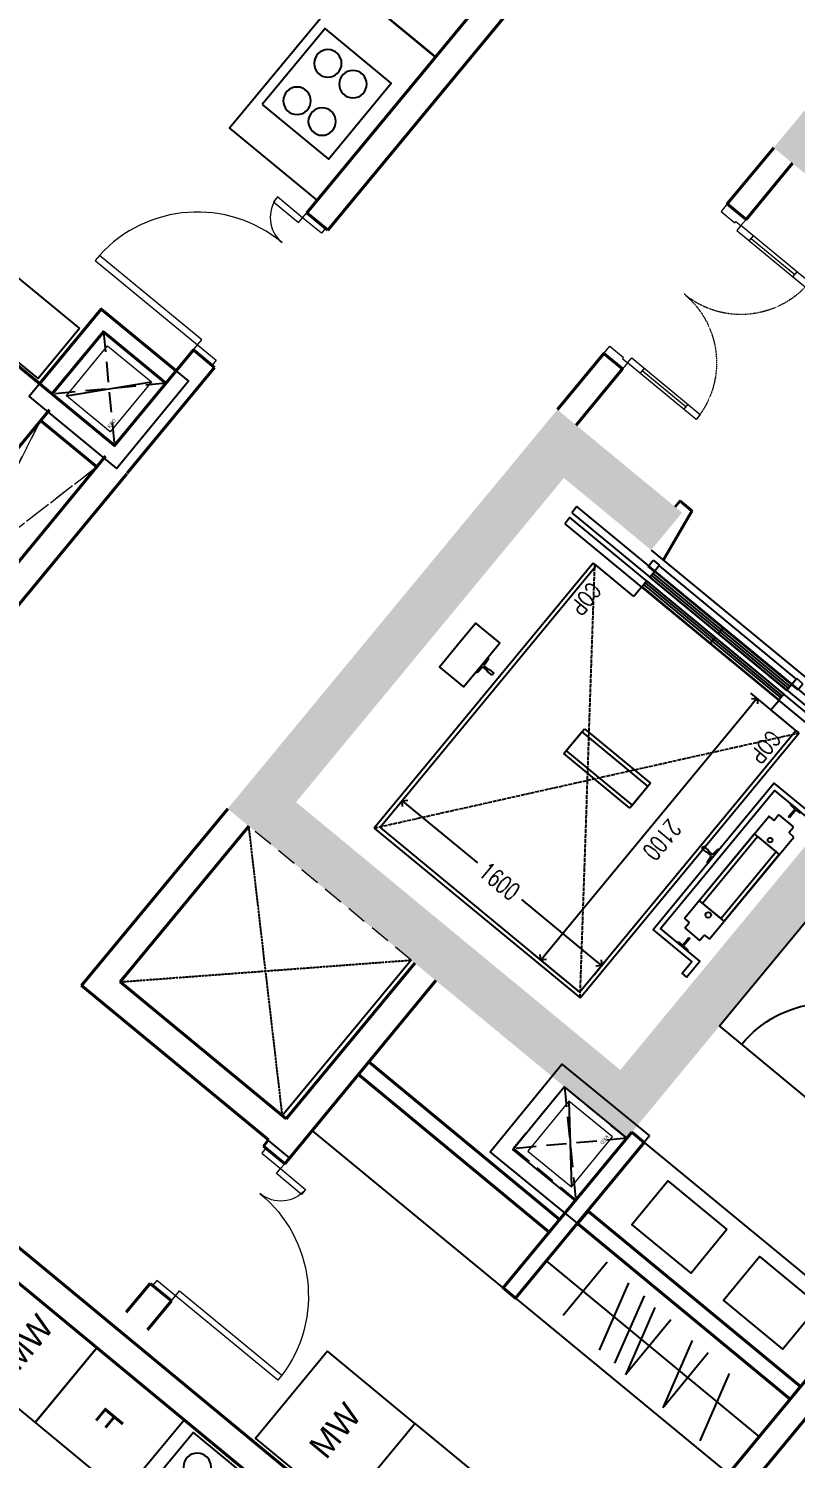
# Model space of a CAD drawing. Header units: millimetres. Extents: x -361654186 to 361255443, y -278569811 to 278836587.
# Drawn here: x -85416 to -80677, y 122684 to 131525 of the extents above; entities that cross this region are included whole.
import ezdxf
from ezdxf.enums import TextEntityAlignment as Align
from ezdxf.xclip import XClip

# ---------------------------------------------------------------- set-up
doc = ezdxf.new("R2010")
doc.units = ezdxf.units.MM
doc.header["$MEASUREMENT"] = 0
doc.header["$XCLIPFRAME"] = 0
for name, pattern in [('ACAD_ISO02W100', [15, 12, -3]), ('HIDDEN', [0.375, 0.25, -0.125]), ('HIDDEN2', [0.1875, 0.125, -0.0625])]:
    doc.linetypes.add(name, pattern=pattern)
for name, color, linetype in [('A-ANNO-DIMS', 50, 'Continuous'), ('A-FLOR-STRS', 1, 'Continuous'), ('A-FURNITURE', 251, 'Continuous'), ('A-UNIT', 1, 'Continuous'), ('ccu12-Hatch', 250, 'Continuous'), ('KT-Khuat', 9, 'HIDDEN'), ('KT-Net manh', 139, 'Continuous'), ('KT-Noi that', 32, 'Continuous'), ('KT-Tuong', 1, 'Continuous'), ('MEP-M-DUCT-15', 6, 'Continuous'), ('MEP-M-DUCT-25', 7, 'Continuous'), ('SPE-MEP-General', 170, 'Continuous'), ('trục hút mùi', 21, 'Continuous')]:
    doc.layers.add(name, color=color, linetype=linetype)
for name, color, linetype, lineweight in [('CUA', 37, 'Continuous', 13), ('KT-lomo nuoc', 3, 'HIDDEN', 5), ('KT-Net cat', 1, 'Continuous', 40), ('KT-Net cua', 87, 'Continuous', 9), ('SPE-MEP-HVAC', 140, 'Continuous', 0), ('SPE-MEP-M-WALL OPENING', 81, 'Continuous', 0)]:
    doc.layers.add(name, color=color, linetype=linetype, lineweight=lineweight)
doc.styles.add('220126_HDN_HBA typical plan$0$210902_YS plan 330pm ver13$0$01 Level 1$0$CENTURY GOTHIC', font='GOTHIC.TTF')
doc.styles.add('ROMANS', font='ROMANS.SHX')
doc.styles.get("Standard").update_dxf_attribs({"font": 'arial.ttf'})
doc.styles.add('xref.N.Cot vach tang N2$0$DIM', font='vnsimli.shx', dxfattribs={"width": 0.7})
doc.dimstyles.new('xref.N.Cot vach tang N2$0$CCU 1-100 A1', dxfattribs={"dimscale": 100, "dimtxt": 2.2, "dimasz": 1, "dimexe": 1, "dimexo": 0, "dimgap": 1, "dimtad": 1, "dimdec": 0, "dimdsep": 46, "dimtxsty": 'xref.N.Cot vach tang N2$0$DIM', "dimblk1": 'xref.N.Cot vach tang N2$0$_ARCHTICK', "dimblk2": 'xref.N.Cot vach tang N2$0$_ARCHTICK', "dimsah": 1, "dimcen": 0, "dimdle": 1, "dimclrd": 256, "dimclre": 256, "dimclrt": 31, "dimadec": 0, "dimazin": 0, "dimtfac": 1, "dimtdec": 0, "dimtix": 1, "dimtmove": 2, "dimatfit": 3, "dimldrblk": 'xref.N.Cot vach tang N2$0$_ARCHTICK', "dimfxl": 8, "dimtolj": 1, "dimarcsym": 0})

# ---------------------------------------------------------------- blocks, each defined once
blk = doc.blocks.new('*U106')
at = {"color": 0}
for points in [[(-1100, -150), (-1100, 0), (-1060, 0), (-1060, -150)], [(-40, -150), (-40, 0), (0, 0), (0, -150)], [(-1020, -150), (-1060, -150), (-1060, -351), (-1020, -351)], [(-40, -150), (-80, -150), (-80, -970), (-40, -970)]]:
    blk.add_lwpolyline(points, close=True, dxfattribs=at)
for centre, radius, start, end in [((-1060.5, -150.4), 200.5, 270.15391, 0.05069), ((-41.5, -152.4), 818.5, 179.8292, 267.30661)]:
    blk.add_arc(centre, radius, start, end, dxfattribs=at)
blk = doc.blocks.new('Condo-1BR')
at = {"layer": 'A-FURNITURE'}
for points in [[(2149.5, -169.3), (3298.7, -169.3), (3298.7, -869.3), (2149.5, -869.3)], [(3298.7, -169.5), (4098.7, -169.5), (4098.7, -965.7), (3298.7, -965.7)], [(2390.5, -806.4), (2390.5, -276.4), (3000.5, -276.4), (3000.5, -806.4)], [(603, -796.3), (203, -796.3), (200.3, -2905), (600.3, -2905)]]:
    blk.add_lwpolyline(points, close=True, dxfattribs=at)
for centre in [(2545.1, -455.1, 0.1), (2845.1, -455.1, 0.1), (2545.5, -656.4, 0.1), (2845.5, -656.4, 0.1)]:
    blk.add_circle(centre, 85, dxfattribs=at)
at = {"layer": 'KT-Net cat'}
for p, q in [((950.3, 0.6), (101.3, 1.5)), ((950.3, 0.6), (950.3, -169.3)), ((2050.1, 0.6, 0), (6398.9, 0.4, 0)), ((2050.1, -169.4, 0), (2050.1, 0.6)), ((2050.1, -169.4, 0), (4098.7, -169.5, 0))]:
    blk.add_line(p, q, dxfattribs=at)
at = {"layer": 'KT-Net cat', "elevation": 0}
blk.add_lwpolyline([(182.6, -10099.3), (182.4, -169.3), (950.3, -169.3)], dxfattribs=at)
at = {"layer": 'KT-Net cua', "xscale": -1}
blk.add_blockref('*U106', (950.3, -19.3), dxfattribs=at)
blk = doc.blocks.new('*U360')
at = {"layer": 'KT-lomo nuoc', "ltscale": 500}
for p, q in [((286.5, 347), (1549.8, -1279.9)), ((1836.4, -932.9), (0, 0))]:
    blk.add_line(p, q, dxfattribs=at)
blk.add_lwpolyline([(286.5, 347), (1836.4, -932.9), (1549.8, -1279.9), (0, 0)], close=True, dxfattribs=at)
blk = doc.blocks.new('Condo-Studio')
at = {"layer": 'A-FURNITURE', "elevation": 0}
for points in [[(184.9, -802.4), (784.6, -802.4), (784.6, -1502.4), (184.9, -1502.4)], [(184.9, -1502.4), (784.6, -1502.4), (784.6, -2202.4), (184.9, -2202.4)]]:
    blk.add_lwpolyline(points, close=True, dxfattribs=at)
at = {"layer": 'A-FURNITURE', "ltscale": 5, "elevation": 0}
blk.add_lwpolyline([(209.3, -2905.8), (739.3, -2905.8), (739.3, -2295.8), (209.3, -2295.8)], close=True, dxfattribs=at)
at = {"layer": 'A-FURNITURE', "ltscale": 5}
blk.add_circle((357.5, -2450.8, 0), 85, dxfattribs=at)
at = {"layer": 'KT-Net cat'}
for p, q in [((2050.9, -4, 0), (4299.5, -4, 0)), ((184.9, -173.9, 0), (184.8, -10104, 0)), ((2050.9, -174, 0), (4299.5, -174, 0)), ((4214.7, -174, 0), (4214.7, -624, 0)), ((2200.6, -624, 0), (4299.5, -624, 0))]:
    blk.add_line(p, q, dxfattribs=at)
at = {"layer": 'KT-lomo nuoc', "linetype": 'HIDDEN', "rotation": 39.55074632432717}
blk.add_blockref('*U360', (2200.6, -624, 0), dxfattribs=at)
at = {"layer": 'A-FURNITURE', "char_height": 150, "width": 310.863, "attachment_point": 4, "style": '220126_HDN_HBA typical plan$0$210902_YS plan 330pm ver13$0$01 Level 1$0$CENTURY GOTHIC'}
for s, insert in [('WM', (253, -1150.4, 0)), ('F', (419.9, -1852.5, 0.1))]:
    blk.add_mtext(s, dxfattribs=dict(at, insert=insert))
blk = doc.blocks.new('condotel studio')
at = {"layer": 'A-FURNITURE', "extrusion": (-1.17272e-19, 7.50692e-07, 1)}
blk.add_line((-44664.6, 10308, 0), (-44664.6, 11838.6, 0), dxfattribs=at)
at = {"layer": 'A-FURNITURE'}
for p, q in [((-44964.8, 8502.9, 0), (-44964.8, 10208, 0)), ((-44770.6, 9914.3, -0.2), (-45198.8, 9914.3, -0.2)), ((-44746.4, 9604.4, 0), (-45183.3, 9729.8, 0)), ((-44746.4, 9478.9, 0), (-45183.3, 9604.4, 0)), ((-44733.4, 9381.1, 0), (-45170.3, 9506.5, 0)), ((-44746.4, 9383.7, 0), (-45174.6, 9383.7, 0)), ((-44722.2, 9073.8, 0.1), (-45159.1, 9199.2, 0.1)), ((-44735.2, 9076.4, 0.1), (-45163.4, 9076.4, 0.1)), ((-44711, 8766.5, 0.3), (-45147.9, 8891.9, 0.3))]:
    blk.add_line(p, q, dxfattribs=at)
at = {"layer": 'A-FURNITURE', "elevation": 0}
for points in [[(-43671.7, 10895.7), (-42971.7, 10895.7), (-42971.7, 10195.7), (-43671.7, 10195.7)], [(-44664.6, 10208), (-44664.8, 8502.9), (-45264.8, 8502.9), (-45264.6, 10208)], [(-42971.7, 10195.7), (-43671.7, 10195.7), (-43671.7, 9495.7), (-42971.7, 9495.7)]]:
    blk.add_lwpolyline(points, close=True, dxfattribs=at)
at = {"layer": 'A-FURNITURE', "extrusion": (-1.17272e-19, 7.50692e-07, 1), "elevation": 0}
blk.add_lwpolyline([(-46765.5, 10308), (-48065.5, 10308), (-48065.5, 9408), (-46765.5, 9408)], close=True, dxfattribs=at)
at = {"layer": 'A-FURNITURE', "extrusion": (7.50692e-07, 7.50692e-07, 1), "elevation": -0.1}
for points in [[(-45915.4, 8503.3), (-45365.4, 8502.5), (-45364.1, 10208), (-45914.1, 10208.8)], [(-45824.4, 9471.3), (-45474.4, 9470.8), (-45473.7, 9945.8), (-45823.7, 9946.3)], [(-45824.4, 8734.5), (-45474.4, 8734.1), (-45473.7, 9209.1), (-45823.7, 9209.5)]]:
    blk.add_lwpolyline(points, close=True, dxfattribs=at)
at = {"layer": 'A-FURNITURE'}
blk.add_arc((-46766.2, 9431, -0.1), 700, 89.99777, 177.95106, dxfattribs=at)
at = {"layer": 'KT-Net cat'}
for p, q in [((-45865.5, 13508, 0), (-44447.4, 13508, 0)), ((-44447.4, 12008.6, 0), (-44447.4, 13508, 0)), ((-42950.5, 13508, 0), (-42950.5, 3408, 0)), ((-45865.5, 13338, 0), (-44617.4, 13338, 0)), ((-44617.4, 12008.6, 0), (-44617.4, 13338, 0)), ((-45865.5, 12008.5, 0), (-44617.4, 12008.6, 0)), ((-44447.4, 12008.6, 0), (-44397.4, 12008.6, 0)), ((-44397.4, 12008.6, 0), (-44397.4, 11838.6, 0)), ((-43297.4, 11838.6, 0), (-43297.4, 12008.6, 0)), ((-43297.4, 12008.6, 0), (-43065.5, 12008.6, 0)), ((-44397.4, 11838.6, 0), (-45865.5, 11838.5, 0)), ((-43065.5, 11838.6, 0), (-43297.4, 11838.6, 0))]:
    blk.add_line(p, q, dxfattribs=at)
at = {"layer": 'KT-Net cat', "extrusion": (-1.17272e-19, 7.50692e-07, 1)}
for p, q in [((-45213.2, 10308.3, 0), (-45213.2, 11838.7, 0)), ((-45113.2, 10308.3, 0), (-45113.2, 11838.7, 0))]:
    blk.add_line(p, q, dxfattribs=at)
at = {"layer": 'KT-Net cat', "extrusion": (-7.50692e-07, 7.50692e-07, 1)}
for p, q in [((-45915.4, 8502.9, 0), (-44664.9, 8502.9, 0)), ((-44664.9, 8352.9, 0), (-45915.4, 8352.9, 0))]:
    blk.add_line(p, q, dxfattribs=at)
at = {"layer": 'KT-Net cat', "elevation": 0}
for points in [[(-45914.1, 10308.7), (-45914.1, 10208.7), (-44664.6, 10208), (-44664.6, 10308)], [(-45264.6, 10206.5), (-45365.4, 10206.5), (-45365.4, 8502.5), (-45264.6, 8502.5)]]:
    blk.add_lwpolyline(points, close=True, dxfattribs=at)
at = {"layer": 'KT-Net cua', "rotation": 0.001265567576251715}
blk.add_blockref('*U106', (-43297.4, 11988.6, 0), dxfattribs=at)
at = {"layer": 'A-FURNITURE', "insert": (-43501.4, 10547.7, 0), "char_height": 150, "width": 310.863, "attachment_point": 4, "rotation": 0.00127, "style": '220126_HDN_HBA typical plan$0$210902_YS plan 330pm ver13$0$01 Level 1$0$CENTURY GOTHIC'}
blk.add_mtext('WM', dxfattribs=at)
blk = doc.blocks.new('*U89')
at = {"color": 0}
blk.add_lwpolyline([(0, 0), (400, 0), (400, 350), (0, 350)], close=True, dxfattribs=at)
at = {"layer": 'MEP-M-DUCT-15'}
for points in [[(50, 50), (50, 300), (150, 200), (50, 50)], [(350, 300), (50, 300), (150, 200), (350, 300)]]:
    blk.add_solid(points, dxfattribs=at)
at = {"layer": 'MEP-M-DUCT-25'}
blk.add_line((0, 0), (400, 350), dxfattribs=at)
blk = doc.blocks.new('A$C3AE13516')
at = {"layer": 'SPE-MEP-General'}
for points in [[(-100, -600), (600, -600), (600, 100), (-100, 100)], [(0, -500), (500, -500), (500, 0), (0, 0)]]:
    blk.add_lwpolyline(points, close=True, dxfattribs=at)
at = {"layer": 'SPE-MEP-M-WALL OPENING', "color": 1, "xscale": -1, "rotation": 179.9895041423619}
blk.add_blockref('*U89', (50, -76.8), dxfattribs=at)
at = {"layer": 'SPE-MEP-M-WALL OPENING', "color": 1, "insert": (64.6, -410.8, 0), "char_height": 21.77, "attachment_point": 7, "rotation": 359.97901}
blk.add_mtext_dynamic_manual_height_columns('KED', width=18.102, gutter_width=108866.8, heights=[0], dxfattribs=at)
blk = doc.blocks.new('shaft-1')
at = {"layer": 'SPE-MEP-HVAC', "color": 1, "extrusion": (4.65157e-07, -2.26681e-15, 1), "rotation": 0.2150540521202157}
blk.add_blockref('A$C3AE13516', (-117519.1, 15977.7, 0), dxfattribs=at)
at = {"layer": 'SPE-MEP-HVAC', "color": 1, "extrusion": (-4.65157e-07, 2.26681e-15, -1), "zscale": -1, "rotation": 359.7916434162399}
blk.add_blockref('A$C3AE13516', (118804, 10808.8, 0), dxfattribs=at)
blk = doc.blocks.new('xref.N.Cot vach tang N2$0$_Open90')
at = {"color": 0, "linetype": 'ByBlock', "lineweight": -2}
for p, q in [((0, 0), (-1, 0)), ((-0.5, 0.5), (0, 0)), ((0, 0), (-0.5, -0.5))]:
    blk.add_line(p, q, dxfattribs=at)
blk = doc.blocks.new('*D155')
at = {"layer": 'Defpoints', "color": 0, "transparency": 16777216}
for p in [(-424.2, -515), (-353.1, -515, 0), (-353.1, -2115, 0)]:
    blk.add_point(p, dxfattribs=at)
at = {"layer": 'KT-Noi that', "color": 5, "transparency": 16777216}
for p, q in [((-353.1, -515), (-474.2, -515)), ((-424.2, -565), (-424.2, -1155)), ((-424.2, -2065), (-424.2, -1511.7)), ((-353.1, -2115), (-474.2, -2115))]:
    blk.add_line(p, q, dxfattribs=at)
at = {"layer": 'KT-Noi that', "color": 5, "transparency": 16777216, "xscale": 50, "yscale": 50, "zscale": 50}
for p, rotation in [((-424.2, -515), 90), ((-424.2, -2115), 270)]:
    blk.add_blockref('xref.N.Cot vach tang N2$0$_Open90', p, dxfattribs=dict(at, rotation=rotation))
at = {"layer": 'KT-Noi that', "color": 5, "transparency": 16777216, "insert": (-424.2, -1333.3), "char_height": 110, "attachment_point": 5, "rotation": 90, "style": 'xref.N.Cot vach tang N2$0$DIM'}
blk.add_mtext('\\A1;1600', dxfattribs=at)
blk = doc.blocks.new('xref.N.Cot vach tang N2$0$_ARCHTICK')
at = {"color": 0, "linetype": 'ByBlock', "const_width": 0.15}
blk.add_lwpolyline([(-0.5, -0.5), (0.5, 0.5)], dxfattribs=at)
blk = doc.blocks.new('*D156')
at = {"layer": 'Defpoints', "color": 0, "transparency": 16777216}
for p in [(-2310, -615), (-210, -615), (-2310, -826.7)]:
    blk.add_point(p, dxfattribs=at)
at = {"layer": 'KT-Noi that', "color": 5, "transparency": 16777216}
for p, q in [((-2310, -615), (-2310, -876.7)), ((-210, -615), (-210, -876.7)), ((-260, -826.7), (-2260, -826.7))]:
    blk.add_line(p, q, dxfattribs=at)
at = {"layer": 'KT-Noi that', "color": 5, "transparency": 16777216, "xscale": 50, "yscale": 50, "zscale": 50, "rotation": 180}
blk.add_blockref('xref.N.Cot vach tang N2$0$_Open90', (-2310, -826.7), dxfattribs=at)
at = {"layer": 'KT-Noi that', "color": 5, "transparency": 16777216, "xscale": 50, "yscale": 50, "zscale": 50}
blk.add_blockref('xref.N.Cot vach tang N2$0$_Open90', (-210, -826.7), dxfattribs=at)
at = {"layer": 'KT-Noi that', "color": 5, "transparency": 16777216, "insert": (-1260, -721.7), "char_height": 110, "attachment_point": 5, "style": 'xref.N.Cot vach tang N2$0$DIM'}
blk.add_mtext('\\A1;2100', dxfattribs=at)
blk = doc.blocks.new('*U255')
for p, q in [((-1110, 450), (-1150, 450)), ((-1130, 100), (-1130, 450)), ((-90, 450), (-50, 450)), ((-70, 100), (-70, 450)), ((-1110, 100), (-1150, 100)), ((-90, 100), (-50, 100))]:
    blk.add_line(p, q)
for points in [[(-1150, 0), (-1110, 0), (-1110, 550), (-1150, 550)], [(-50, 0), (-90, 0), (-90, 550), (-50, 550)], [(-1200, -150), (-1140, -150), (-1140, -40), (-1150, -40), (-1150, 0), (-1200, 0)], [(0, -150), (-60, -150), (-60, -40), (-50, -40), (-50, 0), (0, 0)]]:
    blk.add_lwpolyline(points, close=True)
at = {"linetype": 'HIDDEN2'}
for centre, start, end in [((-1150, 0), 0, 89.99996), ((-50, 0), 90.00004, 180)]:
    blk.add_arc(centre, 550, start, end, dxfattribs=at)
blk = doc.blocks.new('*U293')
at = {"linetype": 'HIDDEN', "ltscale": 500}
for p, q in [((-1143.9, -503.9), (-524, 1189.7)), ((-1668, 685.8), (0, 0))]:
    blk.add_line(p, q, dxfattribs=at)
blk.add_lwpolyline([(-1143.9, -503.9), (-1668, 685.8), (-524, 1189.7), (0, 0)], close=True, dxfattribs=at)
blk = doc.blocks.new('*U339')
at = {"layer": 'KT-lomo nuoc', "ltscale": 500}
for p, q in [((286.5, 347), (1542.1, -1273.5)), ((1828.7, -926.5), (0, 0))]:
    blk.add_line(p, q, dxfattribs=at)
blk.add_lwpolyline([(286.5, 347), (1828.7, -926.5), (1542.1, -1273.5), (0, 0)], close=True, dxfattribs=at)
blk = doc.blocks.new('trucktnuoctang36')
at = {"layer": 'KT-Tuong'}
for p, q in [((-13920, -15269.3, 0), (-13015.8, -14174.4, 0)), ((-13680.7, -15246.5, 0), (-12884.7, -14282.7, 0)), ((-11882.4, -15110.5, 0), (-12678.3, -16074.3, 0)), ((-11859.7, -15129.2, 0), (-12655.6, -16093, 0)), ((-12632.8, -16332.4, 0), (-13920, -15269.3, 0)), ((-12655.6, -16093, 0), (-13680.7, -15246.5, 0)), ((-11728.6, -15237.5, 0), (-12632.8, -16332.4, 0))]:
    blk.add_line(p, q, dxfattribs=at)
at = {"layer": 'KT-lomo nuoc', "linetype": 'HIDDEN', "xscale": -0.9999999999999997, "rotation": 10.8976534755902}
blk.add_blockref('*U339', (-13824.9, -12060.3, 0), dxfattribs=at)
at = {"layer": 'SPE-MEP-HVAC', "linetype": 'HIDDEN', "ltscale": 1000, "xscale": -1, "rotation": 254.2212213649985}
blk.add_blockref('*U293', (-12884.7, -14282.7, 0), dxfattribs=at)
blk = doc.blocks.new('*U387')
at = {"linetype": 'HIDDEN', "ltscale": 500}
for p, q in [((457.6, 201.6), (201.6, -457.6)), ((659.1, -256), (0, 0))]:
    blk.add_line(p, q, dxfattribs=at)
blk.add_lwpolyline([(457.6, 201.6), (659.1, -256), (201.6, -457.6), (0, 0)], close=True, dxfattribs=at)
blk = doc.blocks.new('*U378')
at = {"linetype": 'HIDDEN', "ltscale": 500}
for p, q in [((454, 200), (201.6, -457.6)), ((655.5, -257.6), (0, 0))]:
    blk.add_line(p, q, dxfattribs=at)
blk.add_lwpolyline([(454, 200), (655.5, -257.6), (201.6, -457.6), (0, 0)], close=True, dxfattribs=at)
blk = doc.blocks.new('A$Cc3a6237a')
at = {"layer": 'KT-Net cat', "elevation": 0}
for points in [[(-45533.3, -22204.5), (-45151.2, -21741.9), (-44688.7, -22124)], [(-45456.2, -22268.2), (-45137.8, -21882.7), (-44752.4, -22201.1)]]:
    blk.add_lwpolyline(points, dxfattribs=at)
at = {"layer": 'trục hút mùi', "linetype": 'HIDDEN', "ltscale": 1000, "xscale": -1, "rotation": 254.2212213649985}
for name, p in [('*U387', (-45070.7, -22586.6, 0)), ('*U378', (-42218.4, -27252.2, 20.3))]:
    blk.add_blockref(name, p, dxfattribs=at)
blk = doc.blocks.new('TMCC')
at = {"layer": 'KT-Noi that', "linetype": 'Continuous', "ltscale": 2}
for p, q in [((-1938.3, -164.7, 0), (-1932.3, -167.2, 0)), ((-1938.3, -247.2, 0), (-1938.3, -164.7, 0)), ((-1932.3, -167.2, 0), (-1930.1, -202.2, 0)), ((-1839.3, -261.4, 0), (-1839.3, -150.6, 0)), ((-1798.8, -146, 0), (-1834.7, -146, 0)), ((-1794.2, -141.4, 0), (-1794.2, -110.6, 0)), ((-978.4, -106, 0), (-1789.6, -106, 0)), ((-1652, -306, 0), (-1652, -106, 0)), ((-1652, -106, 0), (-1118, -106, 0)), ((-1652, -281, 0), (-1652, -131, 0)), ((-1652, -131, 0), (-1118, -131, 0)), ((-1118, -106, 0), (-1118, -306, 0)), ((-1118, -131, 0), (-1118, -281, 0)), ((-973.8, -141.4, 0), (-973.8, -110.6, 0)), ((-933.9, -146, 0), (-969.2, -146, 0)), ((-929.3, -261.4, 0), (-929.3, -150.6, 0)), ((-840, -202.2, 0), (-837.8, -167.2, 0)), ((-837.8, -167.2, 0), (-831.8, -164.7, 0)), ((-831.8, -164.7, 0), (-831.8, -247.2, 0)), ((-2515, -215, 0), (-2515, -2440, 0)), ((-2465, -215, 0), (-2515, -215, 0)), ((-2465, -2440, 0), (-2465, -215, 0)), ((-1932.3, -244.7, 0), (-1938.3, -247.2, 0)), ((-1930.1, -209.7, 0), (-1932.3, -244.7, 0)), ((-1930.1, -202.2, 0), (-1905.4, -202.2, 0)), ((-1905.4, -209.7, 0), (-1930.1, -209.7, 0)), ((-1905.4, -202.2, 0), (-1895.4, -202, 0)), ((-1895.4, -210.5, 0), (-1905.4, -209.7, 0)), ((-1895.4, -202, 0), (-1870, -201.5, 0)), ((-1870, -210.5, 0), (-1895.4, -210.5, 0)), ((-1870, -201.5, 0), (-1870, -210.5, 0)), ((-900, -210.5, 0), (-900, -201.5, 0)), ((-900, -201.5, 0), (-874.6, -201.5, 0)), ((-874.6, -210, 0), (-900, -210.5, 0)), ((-874.6, -201.5, 0), (-864.6, -202.2, 0)), ((-864.6, -209.7, 0), (-874.6, -210, 0)), ((-864.6, -202.2, 0), (-840, -202.2, 0)), ((-840, -209.7, 0), (-864.6, -209.7, 0)), ((-837.8, -244.7, 0), (-840, -209.7, 0)), ((-831.8, -247.2, 0), (-837.8, -244.7, 0)), ((-1798.8, -266, 0), (-1834.7, -266, 0)), ((-1794.2, -301.4, 0), (-1794.2, -270.6, 0)), ((-978.4, -306, 0), (-1789.6, -306, 0)), ((-1118, -281, 0), (-1652, -281, 0)), ((-1118, -306, 0), (-1652, -306, 0)), ((-973.8, -301.4, 0), (-973.8, -270.6, 0)), ((-933.9, -266, 0), (-969.2, -266, 0)), ((-1439.5, -419, 0), (-1442, -411, 0)), ((-1442, -411, 0), (-1328, -411, 0)), ((-1390, -423, 0), (-1439.5, -419, 0)), ((-1390, -452, 0), (-1390, -423, 0)), ((-1330.5, -419, 0), (-1380, -423, 0)), ((-1380, -423, 0), (-1380, -452, 0)), ((-1328, -411, 0), (-1330.5, -419, 0)), ((-185, -490, 0), (-2310, -490, 0)), ((-2310, -490, 0), (-2310, -515, 0)), ((-210, -515, 0), (-2310, -515, 0)), ((-2310, -515, 0), (-2310, -715, 0)), ((-1393, -462, 0), (-1390, -452, 0)), ((-1393, -500, 0), (-1393, -462, 0)), ((-1377, -500, 0), (-1393, -500, 0)), ((-1380, -452, 0), (-1377, -462, 0)), ((-1377, -462, 0), (-1377, -500, 0)), ((-210, -2115, 0), (-210, -515, 0)), ((-185, -2140, 0), (-185, -490, 0)), ((-2510, -665, 0), (-2560, -665, 0)), ((-2560, -665, 0), (-2560, -715, 0)), ((-2510, -715, 0), (-2510, -665, 0)), ((-2560, -715, 0), (-2510, -715, 0)), ((-2555, -1815, 0), (-2555, -715, 0)), ((-2310, -715, 0), (-2385, -715, 0)), ((-1485, -1000, 0), (-1285, -1000, 0)), ((-1485, -1530, 0), (-1485, -1000, 0)), ((-1460, -1000, 0), (-1310, -1000, 0)), ((-1460, -1530, 0), (-1460, -1000, 0)), ((-1310, -1000, 0), (-1310, -1530, 0)), ((-1285, -1000, 0), (-1285, -1530, 0)), ((-1285, -1530, 0), (-1485, -1530, 0)), ((-1310, -1530, 0), (-1460, -1530, 0)), ((-2560, -1865, 0), (-2560, -1815, 0)), ((-2560, -1815, 0), (-2510, -1815, 0)), ((-2510, -1815, 0), (-2510, -1865, 0)), ((-2385, -1815, 0), (-2310, -1815, 0)), ((-2310, -1815, 0), (-2310, -2115, 0)), ((-2510, -1865, 0), (-2560, -1865, 0)), ((-2310, -2115, 0), (-210, -2115, 0)), ((-2310, -2115, 0), (-2310, -2140, 0)), ((-2310, -2140, 0), (-185, -2140, 0)), ((-1393, -2218, 0), (-1393, -2180, 0)), ((-1393, -2180, 0), (-1377, -2180, 0)), ((-1377, -2180, 0), (-1377, -2218, 0)), ((-1442, -2269, 0), (-1439.5, -2261, 0)), ((-1328, -2269, 0), (-1442, -2269, 0)), ((-1439.5, -2261, 0), (-1390, -2257, 0)), ((-1390, -2228, 0), (-1393, -2218, 0)), ((-1390, -2257, 0), (-1390, -2228, 0)), ((-1377, -2218, 0), (-1380, -2228, 0)), ((-1380, -2228, 0), (-1380, -2257, 0)), ((-1380, -2257, 0), (-1330.5, -2261, 0)), ((-1330.5, -2261, 0), (-1328, -2269, 0)), ((-2515, -2440, 0), (-2465, -2440, 0))]:
    blk.add_line(p, q, dxfattribs=at)
at = {"layer": 'KT-Noi that', "linetype": 'ACAD_ISO02W100', "ltscale": 2}
for p, q in [((-185, -490, 0), (-2310, -2127.5, 0)), ((-185, -2140, 0), (-2310, -490, 0))]:
    blk.add_line(p, q, dxfattribs=at)
at = {"layer": 'KT-Noi that', "linetype": 'Continuous', "ltscale": 2, "elevation": 0}
for points in [[(-1385, -411), (-796.8, -411), (-796.8, -100), (-701.8, -100), (-701.8, -65), (-831.8, -65), (-831.8, -381), (-1385, -381), (-1938.3, -381), (-1938.3, -65), (-2068.3, -65), (-2068.3, -100), (-1973.3, -100), (-1973.3, -411), (-1385, -411)], [(-2385, -2430), (-2385, -225), (-2435, -225), (-2435, -2430)], [(-2510, -715), (-2465, -715), (-2465, -1265), (-2510, -1265)], [(-2435, -715), (-2390, -715), (-2390, -1265), (-2435, -1265)], [(-2510, -1265), (-2465, -1265), (-2465, -1815), (-2510, -1815)], [(-2435, -1265), (-2390, -1265), (-2390, -1815), (-2435, -1815)], [(-1385, -2269), (-1210, -2269), (-1210, -2465), (-1385, -2465), (-1560, -2465), (-1560, -2269), (-1385, -2269)]]:
    blk.add_lwpolyline(points, close=True, dxfattribs=at)
for points in [[(-2495, -1265), (-2495, -715)], [(-2480, -1265), (-2480, -715)], [(-2420, -1265), (-2420, -715)], [(-2405, -1265), (-2405, -715)], [(-2495, -1815), (-2495, -1265)], [(-2480, -1815), (-2480, -1265)], [(-2420, -1815), (-2420, -1265)], [(-2405, -1815), (-2405, -1265)]]:
    blk.add_lwpolyline(points, dxfattribs=at)
at = {"layer": 'KT-Noi that', "linetype": 'Continuous', "ltscale": 2}
for centre, radius in [((-1685, -206, 0), 14.5), ((-1085, -206, 0), 17.5)]:
    blk.add_circle(centre, radius, dxfattribs=at)
for centre, start, end in [((-1834.7, -150.6, 0), 90, 180), ((-1798.8, -141.4, 0), 270, 0), ((-1789.6, -110.6, 0), 90, 180), ((-978.4, -110.6, 0), 0, 90), ((-969.2, -141.4, 0), 180, 270), ((-933.9, -150.6, 0), 0, 90), ((-1834.7, -261.4, 0), 180, 270), ((-933.9, -261.4, 0), 270, 0), ((-1798.8, -270.6, 0), 0, 90), ((-1789.6, -301.4, 0), 180, 270), ((-978.4, -301.4, 0), 270, 0), ((-969.2, -270.6, 0), 90, 180)]:
    blk.add_arc(centre, 4.61, start, end, dxfattribs=at)
at = {"layer": 'KT-Noi that', "linetype": 'Continuous', "ltscale": 2, "style": 'ROMANS', "width": 0.75}
for p in [(-2110, -595, 0), (-2110, -2035, 0)]:
    blk.add_text('COP', height=100, dxfattribs=at).set_placement(p, align=Align.MIDDLE)
at = {"layer": 'KT-Noi that', "color": 5}
dim = blk.add_linear_dim(base=(-424.2, -515, 0), p1=(-353.1, -2115, 0), p2=(-353.1, -515, 0), angle=270, dimstyle='xref.N.Cot vach tang N2$0$CCU 1-100 A1', override={"dimscale": 50, "dimblk1": 'xref.N.Cot vach tang N2$0$_Open90', "dimblk2": 'xref.N.Cot vach tang N2$0$_Open90', "dimclrd": 5, "dimclre": 5, "dimclrt": 5, "dimlwd": 65535, "dimlwe": 65535}, dxfattribs=at)
dim.commit()
dim.dimension.update_dxf_attribs({"geometry": '*D155', "text_midpoint": (-424.2, -1333.3, 0), "dimtype": 128})
dim = blk.add_linear_dim(base=(-2310, -826.7, 0), p1=(-210, -615, 0), p2=(-2310, -615, 0), angle=180, dimstyle='xref.N.Cot vach tang N2$0$CCU 1-100 A1', override={"dimscale": 50, "dimblk1": 'xref.N.Cot vach tang N2$0$_Open90', "dimblk2": 'xref.N.Cot vach tang N2$0$_Open90', "dimclrd": 5, "dimclre": 5, "dimclrt": 5, "dimlwd": 65535, "dimlwe": 65535}, dxfattribs=at)
dim.commit()
dim.dimension.update_dxf_attribs({"geometry": '*D156', "text_midpoint": (-1260, -721.7, 0)})

msp = doc.modelspace()

# ---------------------------------------------------------------- linework, layer by layer
at = {"layer": 'KT-Khuat', "ltscale": 5, "extrusion": (-5.78826e-07, 4.78016e-07, 1)}
for p, q in [((-83847, 124803.2, 0), (-84054.8, 126593, 0)), ((-84849.3, 125630.9, 0), (-83052.5, 125765.3, 0))]:
    msp.add_line(p, q, dxfattribs=at)

# ---------------------------------------------------------------- block references
at = {"layer": 'A-UNIT', "xscale": -1, "rotation": 230.4501365820014}
msp.add_blockref('Condo-1BR', (-84871.9, 128698, 0), dxfattribs=at)

# ---------------------------------------------------------------- next in the draw order: linework, layer by layer
at = {"layer": 'KT-Net cat', "elevation": 0}
for points in [[(-80810.8, 130788.1), (-81097.3, 130441.1), (-80981.7, 130345.6), (-80695.1, 130692.6)], [(-82148, 129168.9), (-81861.5, 129515.9), (-81745.8, 129420.4), (-82032.3, 129073.4)]]:
    msp.add_lwpolyline(points, dxfattribs=at)
at = {"layer": 'KT-Net manh'}
msp.add_line((-81389.1, 128607, 0), (-81312.1, 128543.4, 0), dxfattribs=at)
at = {"layer": 'KT-Net manh', "elevation": 0}
for points in [[(-81389.1, 128607), (-81420.9, 128568.4)], [(-81318.3, 128542.1), (-81388.4, 128600), (-81417.1, 128565.3)]]:
    msp.add_lwpolyline(points, dxfattribs=at)

# ---------------------------------------------------------------- next in the draw order: block references
at = {"layer": 'A-UNIT'}
ref = msp.add_blockref('Condo-Studio', (-87544.4, 125455, 0), dxfattribs=dict(at, xscale=-1, rotation=230.4483998002983))
XClip(ref).set_block_clipping_path([(4399.4311743062, -10101.1706833169), (4399.1550863218, 257.5241667498), (0.0017664228, 236.9956264626), (0.0000006668, -10100.0000000168)])
at = {"layer": 'CUA', "xscale": -1, "rotation": 230.4488274522181}
msp.add_blockref('*U255', (-80981.7, 130345.6, 0), dxfattribs=at)

# ---------------------------------------------------------------- next in the draw order: block references
at = {"layer": 'A-ANNO-DIMS', "xscale": -1, "rotation": 50.44882673718259}
msp.add_blockref('condotel studio', (-102975.9, 82735.2, 0), dxfattribs=at)

# ---------------------------------------------------------------- next in the draw order: linework, layer by layer
at = {"layer": 'KT-Khuat', "ltscale": 5, "extrusion": (-5.78826e-07, 4.78016e-07, 1)}
msp.add_line((-84849.3, 125630.9, 0), (-83052.5, 125765.3, 0), dxfattribs=at)
at = {"layer": 'KT-Net manh'}
for p, q in [((-81494.9, 128240.4, 0), (-81318.3, 128542.1, 0)), ((-81490.9, 128237.1, 0), (-81312.1, 128543.4, 0)), ((-81568, 128300.8, 0), (-80565.6, 127473, 0))]:
    msp.add_line(p, q, dxfattribs=at)

# ---------------------------------------------------------------- next in the draw order: block references
at = {"layer": 'A-UNIT', "xscale": -1, "rotation": 50.44839979991738}
msp.add_blockref('Condo-Studio', (-86035.5, 124467.8, 0), dxfattribs=at)
at = {"layer": 'KT-Noi that', "rotation": 230.4488267371674}
msp.add_blockref('TMCC', (-81747, 125076.7, 0), dxfattribs=at)

# ---------------------------------------------------------------- next in the draw order: hatches: boundary and pattern name
at = {"layer": 'ccu12-Hatch', "ltscale": 0.5}
h = msp.add_hatch(dxfattribs=at)
h.set_pattern_fill('VATLIEU04', color=256, scale=50, angle=45, pattern_type=2)
h.set_pattern_definition([(95, (-1135091.1, 93535.58), (275.776, 231.40354), [37.5, -412.5]), (40, (-1135091.1, 93535.58), (-314.99608, 216.88407), [30, -330]), (145.4514, (-1135068.1, 93554.86), (-39.21973, 448.28764), [31.8701, -350.57106]), (91.1842, (-1135161.8, 93606.3), (435.8465, 318.80688), [56.25, -618.75]), (141.6356, (-1135125.5, 93632.85), (-13.9495, 674.85584), [47.80514, -525.8565]), (36.1842, (-1135161.8, 93606.3), (-13.95003, 674.85583), [45, -495]), (66, (-1135108.77, 93623.97), (353.38579, 68.69124), [37.5, -412.5]), (11, (-1135108.77, 93623.97), (-170.3543, 342.40422), [30, -330]), (116.4514, (-1135079.3, 93629.7), (183.03181, 411.09531), [31.8701, -350.57106]), (82.5, (-1135091.09, 93535.58), (-113.396593, 121.994909), [0, -326, 0, -335, 0, -331.25]), (52.5, (-1135091.09, 93535.58), (-46.43647, 232.454725), [0, -191, 0, -318.5, 0, -126.25]), (12.5, (-1135169.93, 93456.73), (196.709084, 180.760381), [0, -125, 0, -390, 0, -517.5]), (2.5, (-1135205.29, 93421.38), (170.79499, 241.579903), [0, -162.5, 0, -259, 0, -367.5]), (90, (-1135091.09, 93535.58), (-212.5, 0), []), (90, (-1135134.4, 93578.89), (-212.5, 0), [])])
h.paths.add_polyline_path([(-82107.7, 128746.6), (-83763.3, 126741.8), (-81758.6, 125086.2), (-80103, 127091), (-80565.6, 127473), (-80374.6, 127704.3), (-79680.6, 127131.2), (-80126.4, 126591.5), (-75037.4, 122388.8), (-73254.4, 124547.8), (-80810.8, 130788.1), (-80619.8, 131019.4), (-72832.1, 124588.1), (-74997.1, 121966.5), (-80317.4, 126360.2), (-81718.3, 124663.9), (-84185.7, 126701.5), (-82148, 129168.9), (-81916.7, 128977.9), (-81916.7, 128977.9), (-81377, 128532.1), (-81568, 128300.8)])

# ---------------------------------------------------------------- next in the draw order: linework, layer by layer
at = {"layer": 'KT-Khuat', "ltscale": 5, "extrusion": (-5.78826e-07, 4.78016e-07, 1)}
msp.add_line((-83847, 124803.2, 0), (-84054.8, 126593, 0), dxfattribs=at)

# ---------------------------------------------------------------- next in the draw order: block references
at = {"layer": 'A-FLOR-STRS', "extrusion": (-5.78826e-07, 4.78016e-07, 1), "rotation": 50.4488267371896}
msp.add_blockref('shaft-1', (1879.1, 209703.2, 0.1), dxfattribs=at)
at = {"layer": 'KT-Net cat'}
msp.add_blockref('A$Cc3a6237a', (-39815.5, 151533.1, 0), dxfattribs=at)
at = {"layer": 'KT-Tuong'}
msp.add_blockref('trucktnuoctang36', (-71169.9, 140876, 0), dxfattribs=at)

doc.saveas('drawing.dxf')
